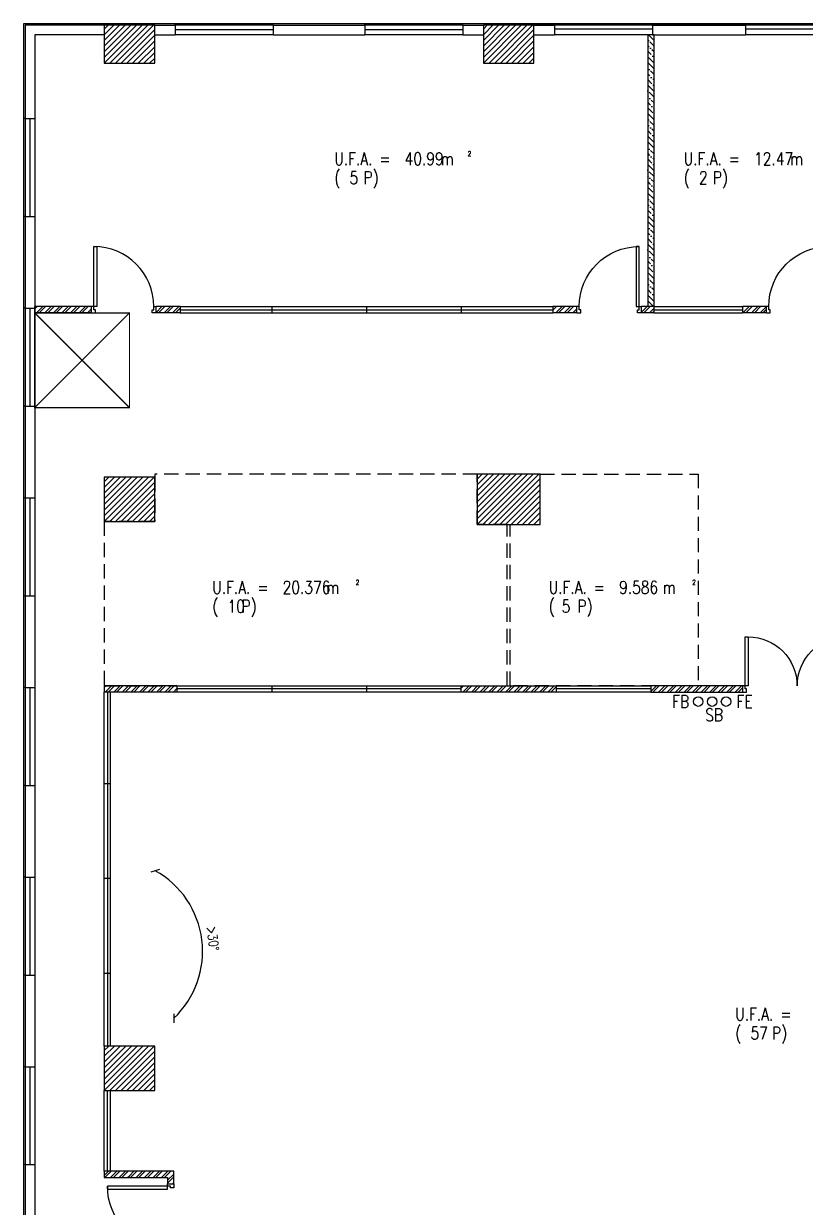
# Model space of a CAD drawing. Header units: millimetres. Extents: x -68474 to 336725, y -113450 to 40976.
# Drawn here: x 269350 to 281719, y -29975 to -11250 of the extents above; entities that cross this region are included whole.
import ezdxf

# ---------------------------------------------------------------- set-up
doc = ezdxf.new("R2010")
doc.units = ezdxf.units.MM
doc.header["$LTSCALE"] = 900
doc.linetypes.add('CYT_152$0$CENTER', pattern=[2, 1.25, -0.25, 0.25, -0.25])
doc.linetypes.add('CYT_152$0$HIDDEN', pattern=[0.375, 0.25, -0.125])
for name, color, linetype in [('CYT_152$0$HATCH', 8, 'Continuous'), ('CYT_152$0$REF_LEV147-167$0$RLP315', 1, 'Continuous'), ('CYT_152$0$RLP031', 1, 'Continuous'), ('CYT_152$0$RLP043_N20', 3, 'Continuous'), ('CYT_152$0$RLP061', 8, 'Continuous'), ('CYT_152$0$RLP082_MOE', 240, 'CYT_152$0$CENTER'), ('CYT_152$0$RLP223', 4, 'Continuous'), ('CYT_152$0$RLP223_C', 1, 'Continuous'), ('CYT_152$0$RLP223_H', 8, 'Continuous'), ('CYT_152$0$RLP280', 6, 'Continuous'), ('CYT_152$0$RLP314', 9, 'Continuous'), ('CYT_152$0$RLP315', 1, 'Continuous'), ('CYT_152$0$RLP390_C3', 3, 'Continuous'), ('CYT_152$0$RLP580', 1, 'Continuous')]:
    doc.layers.add(name, color=color, linetype=linetype)
doc.styles.add('CYT_152$0$RLP-SIMPLEX', font='SIMPLEX.shx', dxfattribs={"width": 0.8})
doc.dimstyles.new('CYT_152$0$RLP-SIMPLEX_D100', dxfattribs={"dimscale": 100, "dimtxt": 1.5, "dimasz": 1, "dimexe": 1, "dimexo": 1, "dimgap": 1, "dimtad": 1, "dimdec": 1, "dimdsep": 46, "dimtxsty": 'CYT_152$0$RLP-SIMPLEX', "dimblk": 'CYT_152$0$_Oblique', "dimcen": 1, "dimclrd": 1, "dimclre": 1, "dimclrt": 3, "dimadec": 1, "dimazin": 2, "dimtfac": 1, "dimtdec": 1, "dimtix": 1, "dimtmove": 2, "dimatfit": 1, "dimldrblk": 'CYT_152$0$_Oblique', "dimfxl": 1, "dimtolj": 1, "dimtzin": 0, "dimarcsym": 0})
pattern_1 = [(45, (271025, -42725), (-67.35192, 67.35192), []), (45, (271069.9, -42725), (-67.35192, 67.35192), [])]
pattern_2 = [(45, (270625, -29605), (-67.352, 67.352), []), (45, (270669.9, -29605), (-67.352, 67.352), [])]
pattern_3 = [(45, (271025, -42775), (-67.35192, 67.35192), []), (45, (271069.9, -42775), (-67.35192, 67.35192), [])]

# ---------------------------------------------------------------- blocks, each defined once
blk = doc.blocks.new('CYT_152$0$_Oblique')
at = {"color": 0, "linetype": 'ByBlock', "lineweight": -2}
blk.add_line((-0.5, -0.5), (0.5, 0.5), dxfattribs=at)
blk = doc.blocks.new('*D340')
at = {"layer": 'CYT_152$0$RLP031', "color": 1, "lineweight": -2, "transparency": 16777216}
blk.add_arc((270725, -25925), 1457, 313.3891, 61.0043, dxfattribs=at)
at = {"layer": 'CYT_152$0$RLP031', "color": 1, "lineweight": -2, "transparency": 16777216, "xscale": 100, "yscale": 100, "zscale": 100}
for p, rotation in [((271431, -24651), 151.0042859345235), ((271726, -26984), 223.3890852483534)]:
    blk.add_blockref('CYT_152$0$_Oblique', p, dxfattribs=dict(at, rotation=rotation))
at = {"layer": 'CYT_152$0$RLP031', "color": 3, "transparency": 16777216, "insert": (272344, -25721), "char_height": 150, "attachment_point": 5, "rotation": 277.1967, "style": 'CYT_152$0$RLP-SIMPLEX'}
blk.add_mtext('\\A1;>30%%D', dxfattribs=at)
blk = doc.blocks.new('CYT_152$0$ED900L')
blk.add_lwpolyline([(85, 100), (35, 100), (35, 1050), (85, 1050)], close=True)
for points in [[(0, 0), (60, 0), (60, 50), (35, 50), (35, 100), (0, 100)], [(1020, 0), (960, 0), (960, 50), (985, 50), (985, 100), (1020, 100)]]:
    blk.add_lwpolyline(points)
blk.add_arc((35, 100), 950, 0, 90)
blk = doc.blocks.new('CYT_152$0$ED1600D')
for points in [[(-1575, 100), (-1625, 100), (-1625, 875), (-1575, 875)], [(-25, 100), (25, 100), (25, 875), (-25, 875)]]:
    blk.add_lwpolyline(points, close=True)
for points in [[(-1660, 0), (-1600, 0), (-1600, 50), (-1625, 50), (-1625, 100), (-1660, 100)], [(60, 0), (0, 0), (0, 50), (25, 50), (25, 100), (60, 100)]]:
    blk.add_lwpolyline(points)
for centre, start, end in [((-1575, 100), 0, 90), ((-25, 100), 90, 180)]:
    blk.add_arc(centre, 775, start, end)
blk = doc.blocks.new('CYT_152$0$REF_LEV147-167$0$ED900L')
blk.add_lwpolyline([(85, 100), (35, 100), (35, 1050), (85, 1050)], close=True)
for points in [[(0, 0), (60, 0), (60, 50), (35, 50), (35, 100), (0, 100)], [(1020, 0), (960, 0), (960, 50), (985, 50), (985, 100), (1020, 100)]]:
    blk.add_lwpolyline(points)
blk.add_arc((35, 100), 950, 0, 90)
blk = doc.blocks.new('CYT_152')
at = {"layer": 'CYT_152$0$HATCH'}
h = blk.add_hatch(dxfattribs=at)
h.set_pattern_fill('ANSI31', color=256, scale=20, style=0)
h.set_pattern_definition([(45, (270625, -11875), (-44.9013, 44.9013), [])])
h.paths.add_polyline_path([(270625, -11275), (270625, -11875), (271425, -11875), (271425, -11275)])
h = blk.add_hatch(dxfattribs=at)
h.set_pattern_fill('ANSI31', color=256, scale=20, style=0)
h.set_pattern_definition([(45, (276625, -11875), (-44.9013, 44.9013), [])])
h.paths.add_polyline_path([(276625, -11275), (276625, -11875), (277425, -11875), (277425, -11275)])
h = blk.add_hatch(dxfattribs=at)
h.set_pattern_fill('ANSI31', color=256, scale=20, style=0)
h.set_pattern_definition([(45, (270625, -19125), (-44.9013, 44.9013), [])])
h.paths.add_polyline_path([(270625, -19125), (271425, -19125), (271425, -18425), (270625, -18425)])
h = blk.add_hatch(dxfattribs=at)
h.set_pattern_fill('ANSI31', color=256, scale=20, style=0)
h.set_pattern_definition([(45, (276525, -19175), (-44.9013, 44.9013), [])])
h.paths.add_polyline_path([(276525, -19175), (277525, -19175), (277525, -18375), (276525, -18375)])
h = blk.add_hatch(dxfattribs=at)
h.set_pattern_fill('ANSI31', color=256, scale=20, style=0)
h.set_pattern_definition([(45, (270625, -28125), (-44.9013, 44.9013), [])])
h.paths.add_polyline_path([(270625, -28125), (271425, -28125), (271425, -27425), (270625, -27425)])
at = {"layer": 'CYT_152$0$RLP061'}
h = blk.add_hatch(dxfattribs=at)
h.set_pattern_fill('ANSI36', color=1, scale=20, angle=90, style=0)
h.set_pattern_definition([(135, (279225, -15725), (-123.4785, 33.676), [158.75, -31.75, 0, -31.75])])
h.paths.add_polyline_path([(279325, -11425), (279225, -11425), (279225, -15725), (279325, -15725)])
at = {"layer": 'CYT_152$0$RLP223_H'}
h = blk.add_hatch(dxfattribs=at)
h.set_pattern_fill('ANSI32', color=256, scale=10, style=0)
h.set_pattern_definition(pattern_3)
h.paths.add_polyline_path([(270425, -15825), (270425, -15725), (269525, -15725), (269525, -15775), (269525, -15825)])
h = blk.add_hatch(dxfattribs=at)
h.set_pattern_fill('ANSI32', color=256, scale=10, style=0)
h.set_pattern_definition(pattern_3)
h.paths.add_polyline_path([(271445, -15725), (271445, -15825), (271825, -15825), (271825, -15725)])
h = blk.add_hatch(dxfattribs=at)
h.set_pattern_fill('ANSI32', color=256, scale=10, style=0)
h.set_pattern_definition(pattern_3)
h.paths.add_polyline_path([(277725, -15725), (277725, -15825), (278105, -15825), (278105, -15725)])
h = blk.add_hatch(dxfattribs=at)
h.set_pattern_fill('ANSI32', color=256, scale=10, style=0)
h.set_pattern_definition(pattern_3)
h.paths.add_polyline_path([(279325, -15725), (279125, -15725), (279125, -15825), (279325, -15825)])
h = blk.add_hatch(dxfattribs=at)
h.set_pattern_fill('ANSI32', color=256, scale=10, style=0)
h.set_pattern_definition(pattern_3)
h.paths.add_polyline_path([(280725, -15725), (280725, -15825), (281105, -15825), (281105, -15725)])
h = blk.add_hatch(dxfattribs=at)
h.set_pattern_fill('ANSI32', color=256, scale=10, style=0)
h.set_pattern_definition(pattern_1)
h.paths.add_polyline_path([(271025, -21725), (271025, -21825), (271775, -21825), (271775, -21725)])
h.paths.add_polyline_path([(270625, -21725), (270625, -21825), (271025, -21825), (271025, -21725)])
h = blk.add_hatch(dxfattribs=at)
h.set_pattern_fill('ANSI32', color=256, scale=10, style=0)
h.set_pattern_definition(pattern_1)
h.paths.add_polyline_path([(276275, -21725), (276275, -21825), (277775, -21825), (277775, -21725)])
h = blk.add_hatch(dxfattribs=at)
h.set_pattern_fill('ANSI32', color=256, scale=10, style=0)
h.set_pattern_definition(pattern_1)
h.paths.add_polyline_path([(279275, -21725), (279275, -21825), (280730, -21825), (280730, -21725)])
h = blk.add_hatch(dxfattribs=at)
h.set_pattern_fill('ANSI32', color=256, scale=10, style=0)
h.set_pattern_definition(pattern_2)
h.paths.add_polyline_path([(271025, -29405), (270625, -29405), (270625, -29505), (271025, -29505)])
h = blk.add_hatch(dxfattribs=at)
h.set_pattern_fill('ANSI32', color=256, scale=10, style=0)
h.set_pattern_definition(pattern_2)
h.paths.add_polyline_path([(271725, -29405), (271025, -29405), (271025, -29505), (271625, -29505), (271625, -29605), (271725, -29605)])
at = {"layer": 'CYT_152$0$RLP082_MOE', "color": 1, "linetype": 'CYT_152$0$HIDDEN', "const_width": 20}
for points in [[(271025, -15825), (269525, -17325)], [(271025, -17325), (269525, -15825)]]:
    blk.add_lwpolyline(points, dxfattribs=at)
blk.add_lwpolyline([(269525, -15825), (271025, -15825), (271025, -17325), (269525, -17325)], close=True, dxfattribs=at)
at = {"layer": 'CYT_152$0$RLP223'}
for p, q in [((270625, -11275), (269375, -11275)), ((269375, -11275), (269375, -12750)), ((271425, -11275), (271750, -11275)), ((271750, -11275), (271750, -11425)), ((273300, -11275), (274750, -11275)), ((273300, -11275), (273300, -11425)), ((274750, -11275), (274750, -11425)), ((276300, -11275), (276625, -11275)), ((276300, -11275), (276300, -11425)), ((277425, -11275), (277750, -11275)), ((277750, -11275), (277750, -11425)), ((279300, -11275), (279300, -11425)), ((279300, -11275), (280775, -11275)), ((280775, -11275), (280775, -11425)), ((270625, -11425), (269525, -11425)), ((269525, -11425), (269525, -12750)), ((271425, -11425), (271750, -11425)), ((273300, -11425), (274750, -11425)), ((276300, -11425), (276625, -11425)), ((277425, -11425), (277750, -11425)), ((279300, -11425), (280775, -11425)), ((269375, -12750), (269525, -12750)), ((269375, -14300), (269525, -14300)), ((269375, -14300), (269375, -15750)), ((269525, -14300), (269525, -15750)), ((270425, -15825), (270425, -15725)), ((271445, -15825), (271445, -15725)), ((278105, -15725), (277725, -15725)), ((278105, -15825), (278105, -15725)), ((279125, -15825), (279125, -15725)), ((279325, -15725), (279125, -15725)), ((281105, -15725), (280725, -15725)), ((281105, -15825), (281105, -15725)), ((269375, -15750), (269525, -15750)), ((278105, -15825), (277725, -15825)), ((279325, -15825), (279125, -15825)), ((281105, -15825), (280725, -15825)), ((269375, -17300), (269525, -17300)), ((269375, -17300), (269375, -18750)), ((269525, -17300), (269525, -18750)), ((269375, -18750), (269525, -18750)), ((269375, -20300), (269375, -21750)), ((269375, -20300), (269525, -20300)), ((269525, -20300), (269525, -21750)), ((269375, -21750), (269525, -21750)), ((271775, -21725), (270625, -21725)), ((270625, -21725), (270625, -21825)), ((270625, -21725), (270625, -21825)), ((271775, -21825), (270625, -21825)), ((269375, -23300), (269375, -24750)), ((269375, -23300), (269525, -23300)), ((269525, -23300), (269525, -24750)), ((269375, -24750), (269525, -24750)), ((269375, -26300), (269375, -27750)), ((269375, -26300), (269525, -26300)), ((269525, -26300), (269525, -27750)), ((269375, -27750), (269525, -27750)), ((269375, -29300), (269375, -30750)), ((269375, -29300), (269525, -29300)), ((269525, -29300), (269525, -30750))]:
    blk.add_line(p, q, dxfattribs=at)
for points in [[(279325, -15825), (279325, -11425), (279225, -11425), (279225, -15725)], [(270425, -15725), (269525, -15725)], [(270425, -15825), (269525, -15825), (269525, -15725)], [(271825, -15725), (271445, -15725)], [(271825, -15725), (271825, -15825)], [(277725, -15725), (277725, -15825)], [(280725, -15725), (280725, -15825)], [(271825, -15825), (271445, -15825)], [(271775, -21725), (271775, -21825)], [(271625, -29605), (271725, -29605), (271725, -29405), (270625, -29405), (270625, -29505), (271625, -29505), (271625, -29605)]]:
    blk.add_lwpolyline(points, dxfattribs=at)
at = {"layer": 'CYT_152$0$RLP223', "color": 8, "linetype": 'CYT_152$0$HIDDEN'}
for points in [[(271425, -18425), (271425, -19125), (270625, -19125), (270625, -21725), (277000, -21725), (277000, -19175), (276525, -19175), (276525, -18375), (276525, -18375), (276525, -18375), (271425, -18375), (271425, -18375), (271425, -18425)], [(277525, -18375), (280025, -18375), (280025, -21725), (277050, -21725), (277050, -19175), (277525, -19175), (277525, -18375), (277525, -18375), (277525, -18375)]]:
    blk.add_lwpolyline(points, dxfattribs=at)
at = {"layer": 'CYT_152$0$RLP223'}
for points in [[(277775, -21825), (276275, -21825), (276275, -21725), (277775, -21725)], [(280730, -21725), (279275, -21725), (279275, -21825), (280730, -21825)]]:
    blk.add_lwpolyline(points, close=True, dxfattribs=at)
at = {"layer": 'CYT_152$0$RLP223_C'}
for points in [[(273300, -11250), (271750, -11250)], [(276300, -11250), (274750, -11250)], [(279300, -11250), (277750, -11250)], [(282300, -11250), (280775, -11250)], [(269350, -12750), (269350, -14300)], [(269350, -15750), (269350, -17300)], [(269350, -18750), (269350, -20300)], [(269350, -21750), (269350, -23300)], [(269350, -24750), (269350, -26300)], [(269350, -27750), (269350, -29300)]]:
    blk.add_lwpolyline(points, dxfattribs=at)
at = {"layer": 'CYT_152$0$RLP280'}
for points in [[(270625, -11275), (270625, -11875), (271425, -11875), (271425, -11275)], [(270625, -11275), (270625, -11875), (271425, -11875), (271425, -11275)], [(276625, -11275), (276625, -11875), (277425, -11875), (277425, -11275)], [(270625, -19125), (271425, -19125), (271425, -18425), (270625, -18425)], [(276525, -19175), (277525, -19175), (277525, -18375), (276525, -18375)], [(270625, -28125), (271425, -28125), (271425, -27425), (270625, -27425)]]:
    blk.add_lwpolyline(points, close=True, dxfattribs=at)
at = {"layer": 'CYT_152$0$RLP314'}
for p, q in [((282750, -11275), (277425, -11275)), ((282625, -11275), (277425, -11275)), ((271825, -15725), (277725, -15725)), ((279325, -15725), (280725, -15725)), ((271825, -15775), (277725, -15775)), ((271825, -15825), (277725, -15825)), ((279325, -15775), (280725, -15775)), ((279325, -15825), (280725, -15825)), ((273275, -21725), (273275, -21825)), ((274775, -21725), (274775, -21825))]:
    blk.add_line(p, q, dxfattribs=at)
for points in [[(273300, -11275), (271750, -11275)], [(273300, -11350), (271750, -11350)], [(276300, -11275), (274750, -11275)], [(276300, -11350), (274750, -11350)], [(279300, -11275), (277750, -11275)], [(279300, -11337.5), (277750, -11337.5)], [(282300, -11275), (280775, -11275)], [(282300, -11337.5), (280775, -11337.5)], [(273300, -11425), (271750, -11425)], [(276300, -11425), (274750, -11425)], [(279300, -11425), (277750, -11425)], [(282300, -11425), (280775, -11425)], [(269375, -12750), (269375, -14300)], [(269450, -12750), (269450, -14300)], [(269525, -12750), (269525, -14300)], [(273275, -15725), (273275, -15825)], [(274775, -15725), (274775, -15825)], [(276275, -15725), (276275, -15825)], [(269375, -15750), (269375, -17300)], [(269450, -15750), (269450, -17300)], [(269525, -15750), (269525, -17300)], [(269375, -18750), (269375, -20300)], [(269450, -18750), (269450, -20300)], [(269525, -18750), (269525, -20300)], [(269375, -21750), (269375, -23300)], [(269450, -21750), (269450, -23300)], [(269525, -21750), (269525, -23300)], [(270625, -27425), (270625, -21825)], [(270675, -21825), (270675, -27425)], [(270725, -27425), (270725, -21825)], [(271775, -21725), (276275, -21725)], [(276275, -21775), (271775, -21775)], [(276275, -21825), (271775, -21825)], [(277775, -21725), (279275, -21725)], [(279275, -21775), (277775, -21775)], [(279275, -21825), (277775, -21825)], [(270725, -23275), (270625, -23275)], [(269375, -24750), (269375, -26300)], [(269450, -24750), (269450, -26300)], [(269525, -24750), (269525, -26300)], [(270725, -24775), (270625, -24775)], [(270725, -26275), (270625, -26275)], [(269375, -27750), (269375, -29300)], [(269450, -27750), (269450, -29300)], [(269525, -27750), (269525, -29300)], [(270625, -29405), (270625, -28125)], [(270675, -29405), (270675, -28125)], [(270725, -29405), (270725, -28125)]]:
    blk.add_lwpolyline(points, dxfattribs=at)
at = {"layer": 'CYT_152$0$RLP390_C3'}
for p, q in [((271750, -11250), (269350, -11250)), ((269350, -11250), (269350, -12750)), ((271750, -11275), (271750, -11250)), ((274750, -11250), (273300, -11250)), ((273300, -11275), (273300, -11250)), ((274750, -11275), (274750, -11250)), ((276300, -11275), (276300, -11250)), ((277750, -11250), (276300, -11250)), ((277750, -11275), (277750, -11250)), ((279300, -11275), (279300, -11250)), ((280775, -11250), (279300, -11250)), ((280775, -11275), (280775, -11250)), ((269375, -12750), (269350, -12750)), ((269375, -14300), (269350, -14300)), ((269350, -14300), (269350, -15750)), ((269375, -15750), (269350, -15750)), ((269375, -17300), (269350, -17300)), ((269350, -17300), (269350, -18750)), ((269375, -18750), (269350, -18750)), ((269350, -20300), (269350, -21750)), ((269375, -20300), (269350, -20300)), ((269375, -21750), (269350, -21750)), ((269350, -23300), (269350, -24750)), ((269375, -23300), (269350, -23300)), ((269375, -24750), (269350, -24750)), ((269350, -26300), (269350, -27750)), ((269375, -26300), (269350, -26300)), ((269375, -27750), (269350, -27750)), ((269350, -29300), (269350, -30750)), ((269375, -29300), (269350, -29300))]:
    blk.add_line(p, q, dxfattribs=at)
at = {"layer": 'CYT_152$0$RLP580'}
for centre in [(280025, -21975), (280245, -21975), (280465, -21975)]:
    blk.add_circle(centre, 75, dxfattribs=at)
at = {"layer": 'CYT_152$0$REF_LEV147-167$0$RLP315', "extrusion": (0, 0, -1), "zscale": -1, "rotation": 270}
blk.add_blockref('CYT_152$0$REF_LEV147-167$0$ED900L', (-271725, -29605), dxfattribs=at)
at = {"layer": 'CYT_152$0$RLP315'}
blk.add_blockref('CYT_152$0$ED900L', (270425, -15825), dxfattribs=at)
at = {"layer": 'CYT_152$0$RLP315', "xscale": -1}
for name, p in [('CYT_152$0$ED900L', (279125, -15825)), ('CYT_152$0$ED900L', (282125, -15825)), ('CYT_152$0$ED1600D', (280790, -21825))]:
    blk.add_blockref(name, p, dxfattribs=at)
at = {"layer": 'CYT_152$0$RLP043_N20', "style": 'CYT_152$0$RLP-SIMPLEX', "width": 0.8}
for s, height, p in [('U.F.A. =      m', 200, (274265.53, -13486.44)), ('40.99', 200, (275379.58, -13486.44)), ('2', 75, (276375.44, -13344.29)), ('U.F.A. =      m', 200, (279793.8, -13486.44)), ('12.47', 200, (280907.85, -13486.44)), ('(   P)', 200, (274265.53, -13786.44)), ('5', 200, (274507.65, -13786.44)), ('(   P)', 200, (279793.8, -13786.44)), ('2', 200, (280035.92, -13786.44)), ('U.F.A. =       m', 200, (272334.35, -20267.25)), ('20.376', 200, (273448.4, -20267.25)), ('2', 75, (274605.42, -20125.1)), ('U.F.A. =       m', 200, (277658.74, -20267.25)), ('9.586', 200, (278772.78, -20267.25)), ('2', 75, (279929.8, -20125.1)), ('(   P)', 200, (272334.35, -20567.25)), ('10', 200, (272576.47, -20567.25)), ('( 5 P)', 200, (277658.74, -20567.25)), ('U.F.A. =        m', 200, (280609.83, -27018.35)), ('(    P)', 200, (280609.83, -27318.35)), ('57', 200, (280851.95, -27318.35))]:
    blk.add_text(s, height=height, dxfattribs=at).set_placement(p)
at = {"layer": 'CYT_152$0$RLP580', "style": 'CYT_152$0$RLP-SIMPLEX', "width": 0.8}
for s, p in [('FB', (279612.74, -22073.72)), ('FE', (280631.51, -22073.72)), ('SB', (280135.02, -22284.71))]:
    blk.add_text(s, height=200, dxfattribs=at).set_placement(p)
at = {"layer": 'CYT_152$0$RLP031'}
dim = blk.add_angular_dim_2l(base=(272156.2, -26196.49), line1=((270725, -25925.05), (272387.66, -22925)), line2=((270725, -25925.05), (273891.68, -29275)), text='>30%%D', dimstyle='CYT_152$0$RLP-SIMPLEX_D100', dxfattribs=at)
dim.commit()
dim.dimension.update_dxf_attribs({"geometry": '*D340', "text_midpoint": (272343.85, -25720.63)})

msp = doc.modelspace()

# ---------------------------------------------------------------- block references
msp.add_blockref('CYT_152', (0, 0))

doc.saveas('drawing.dxf')
